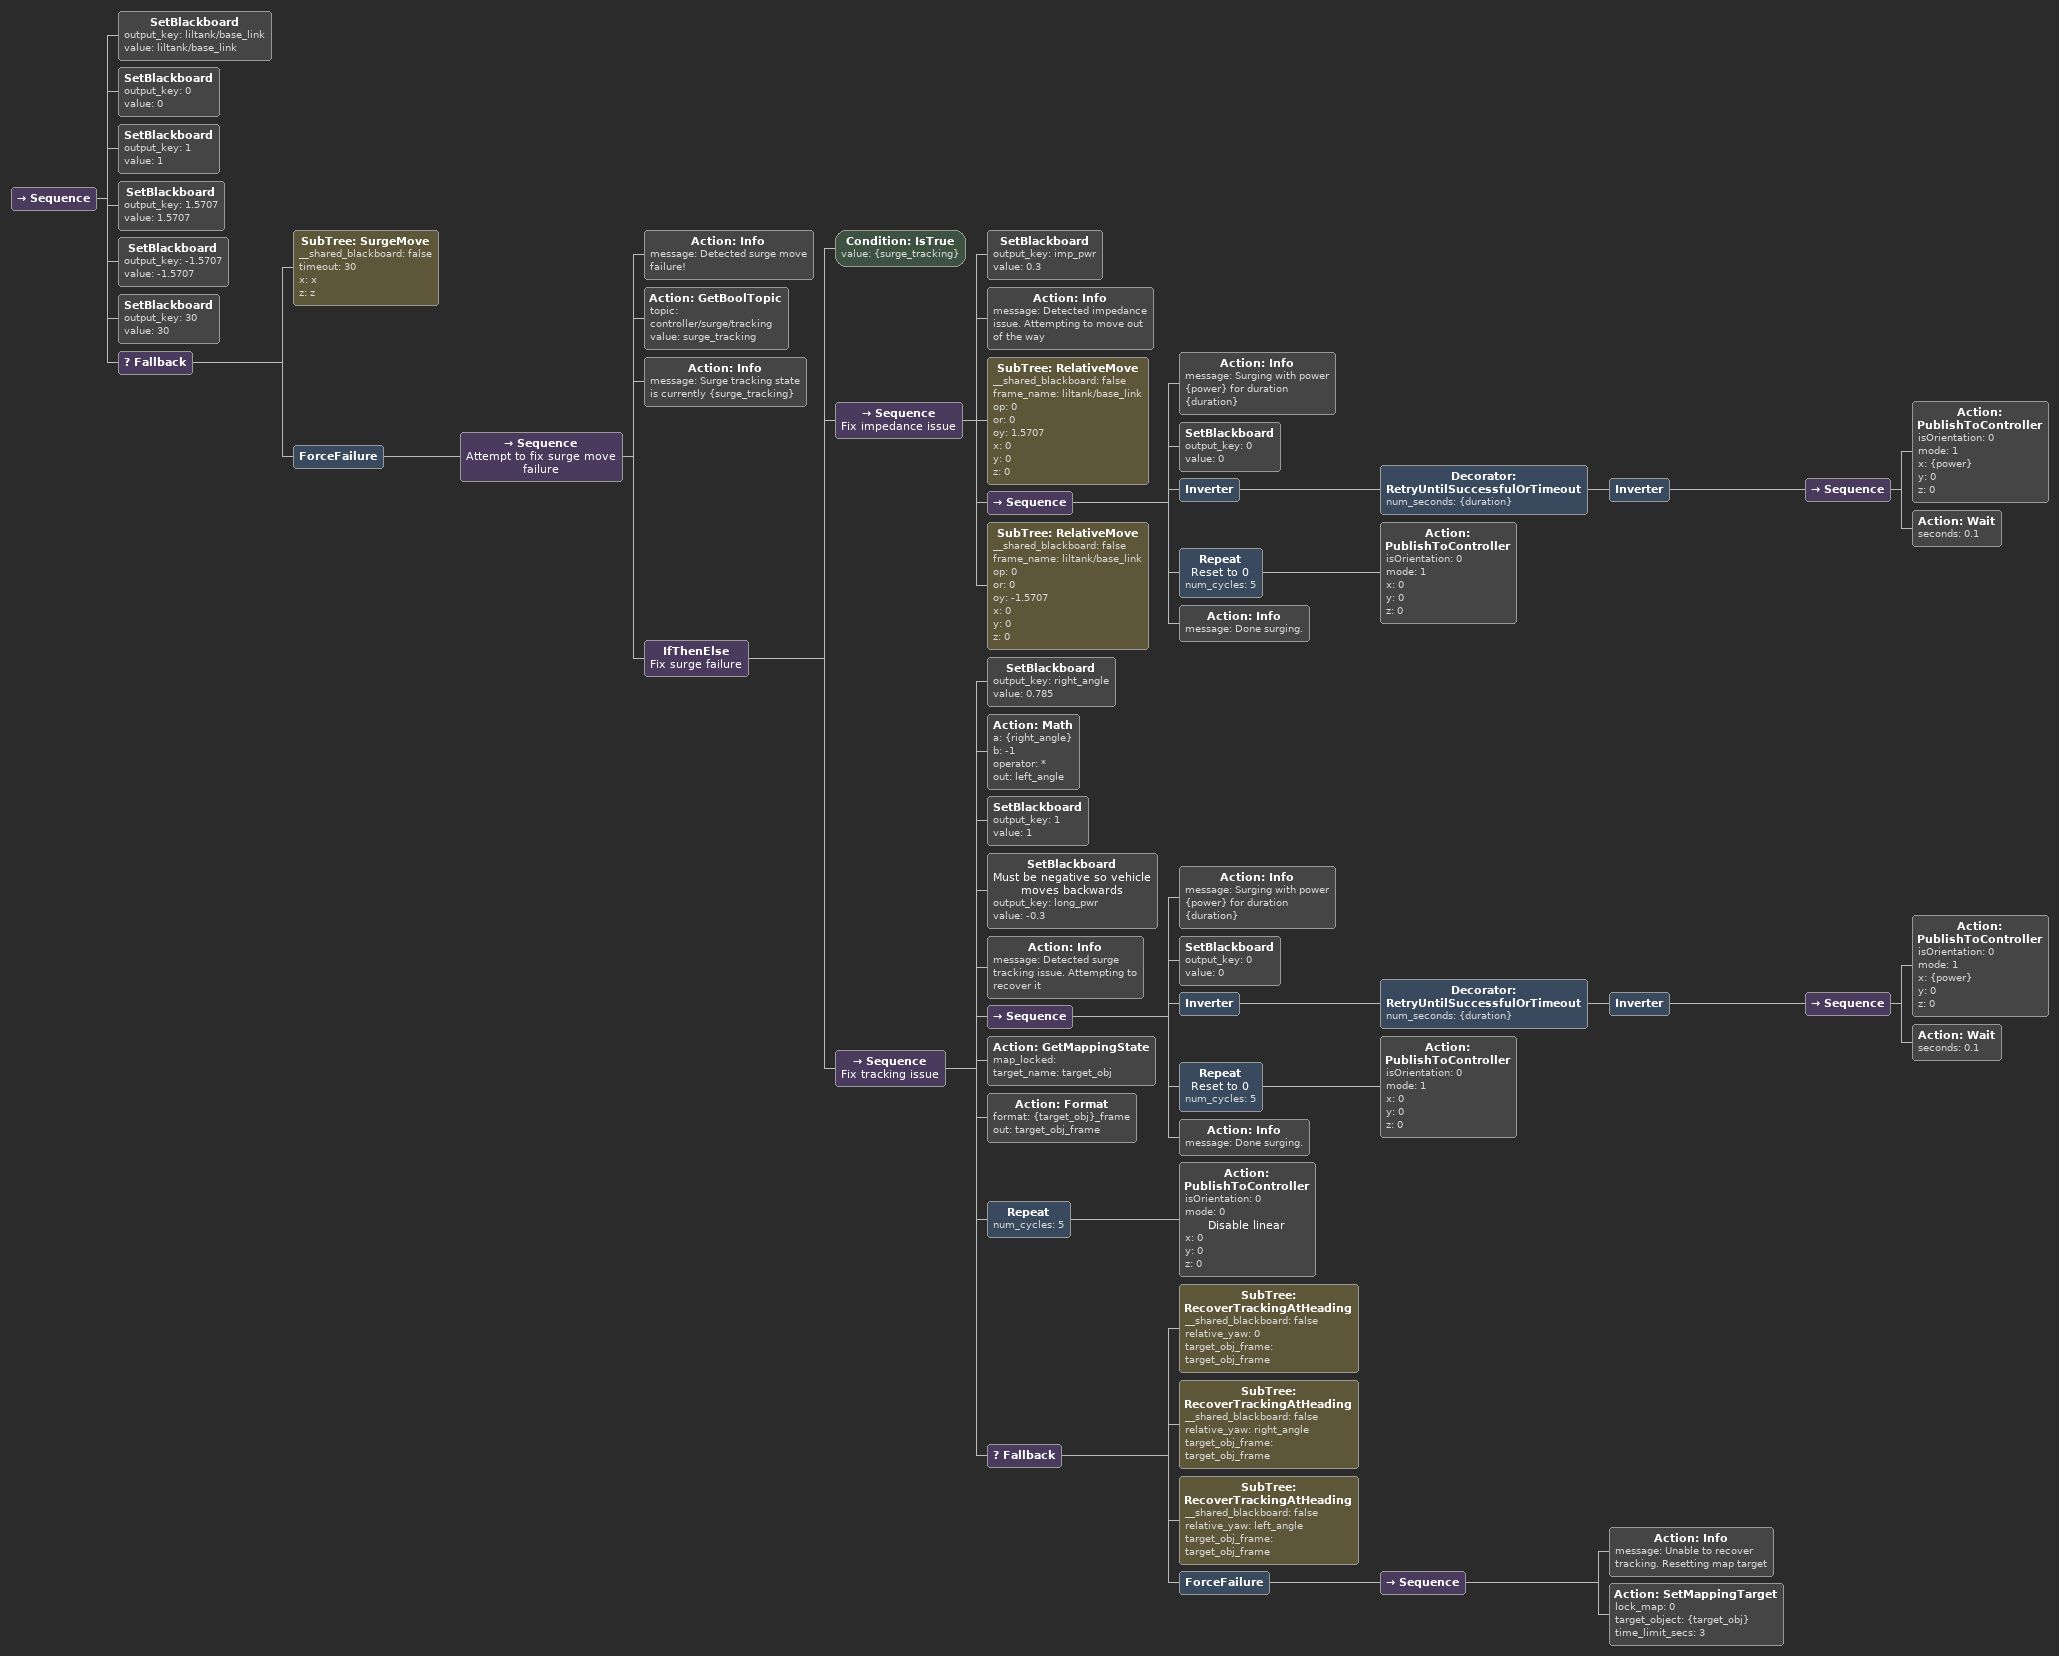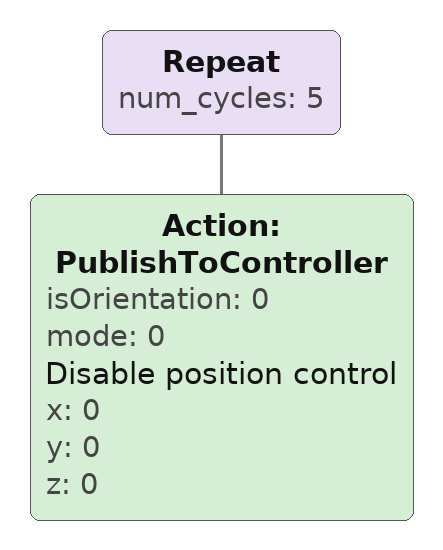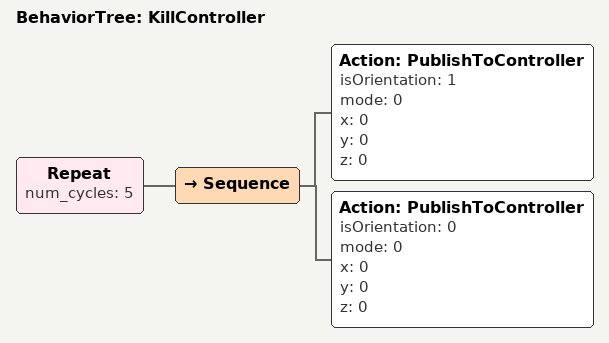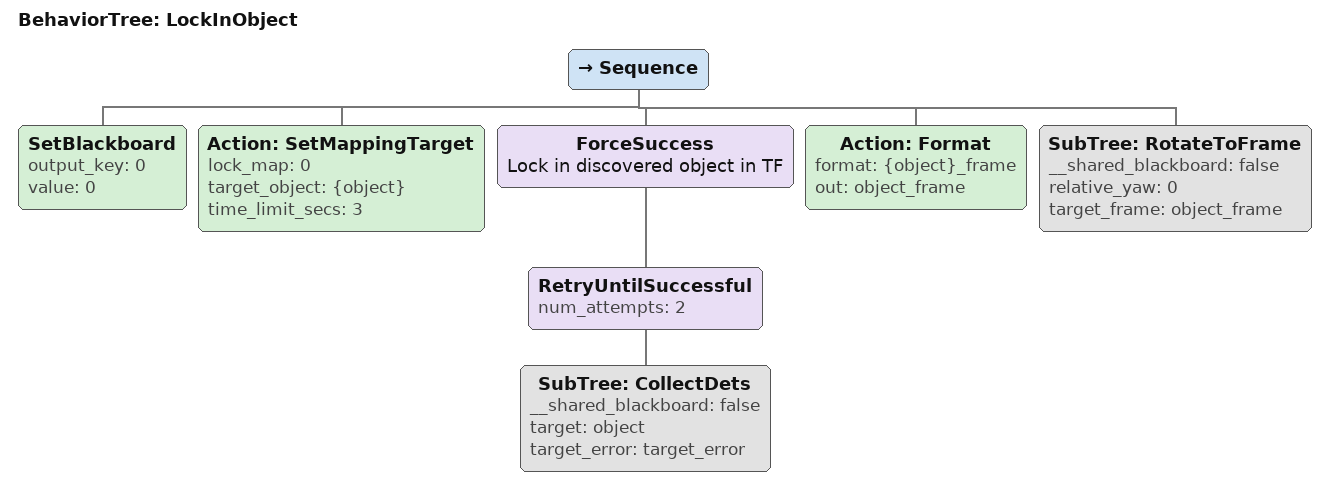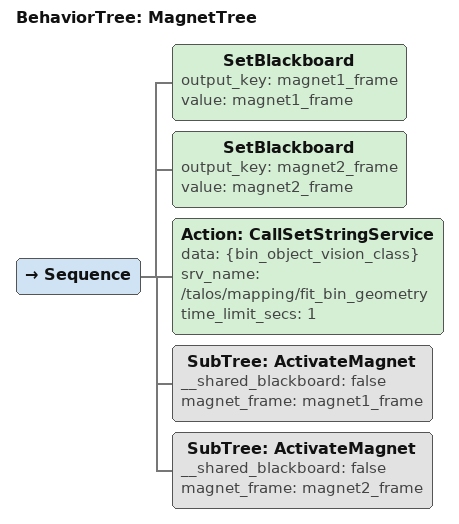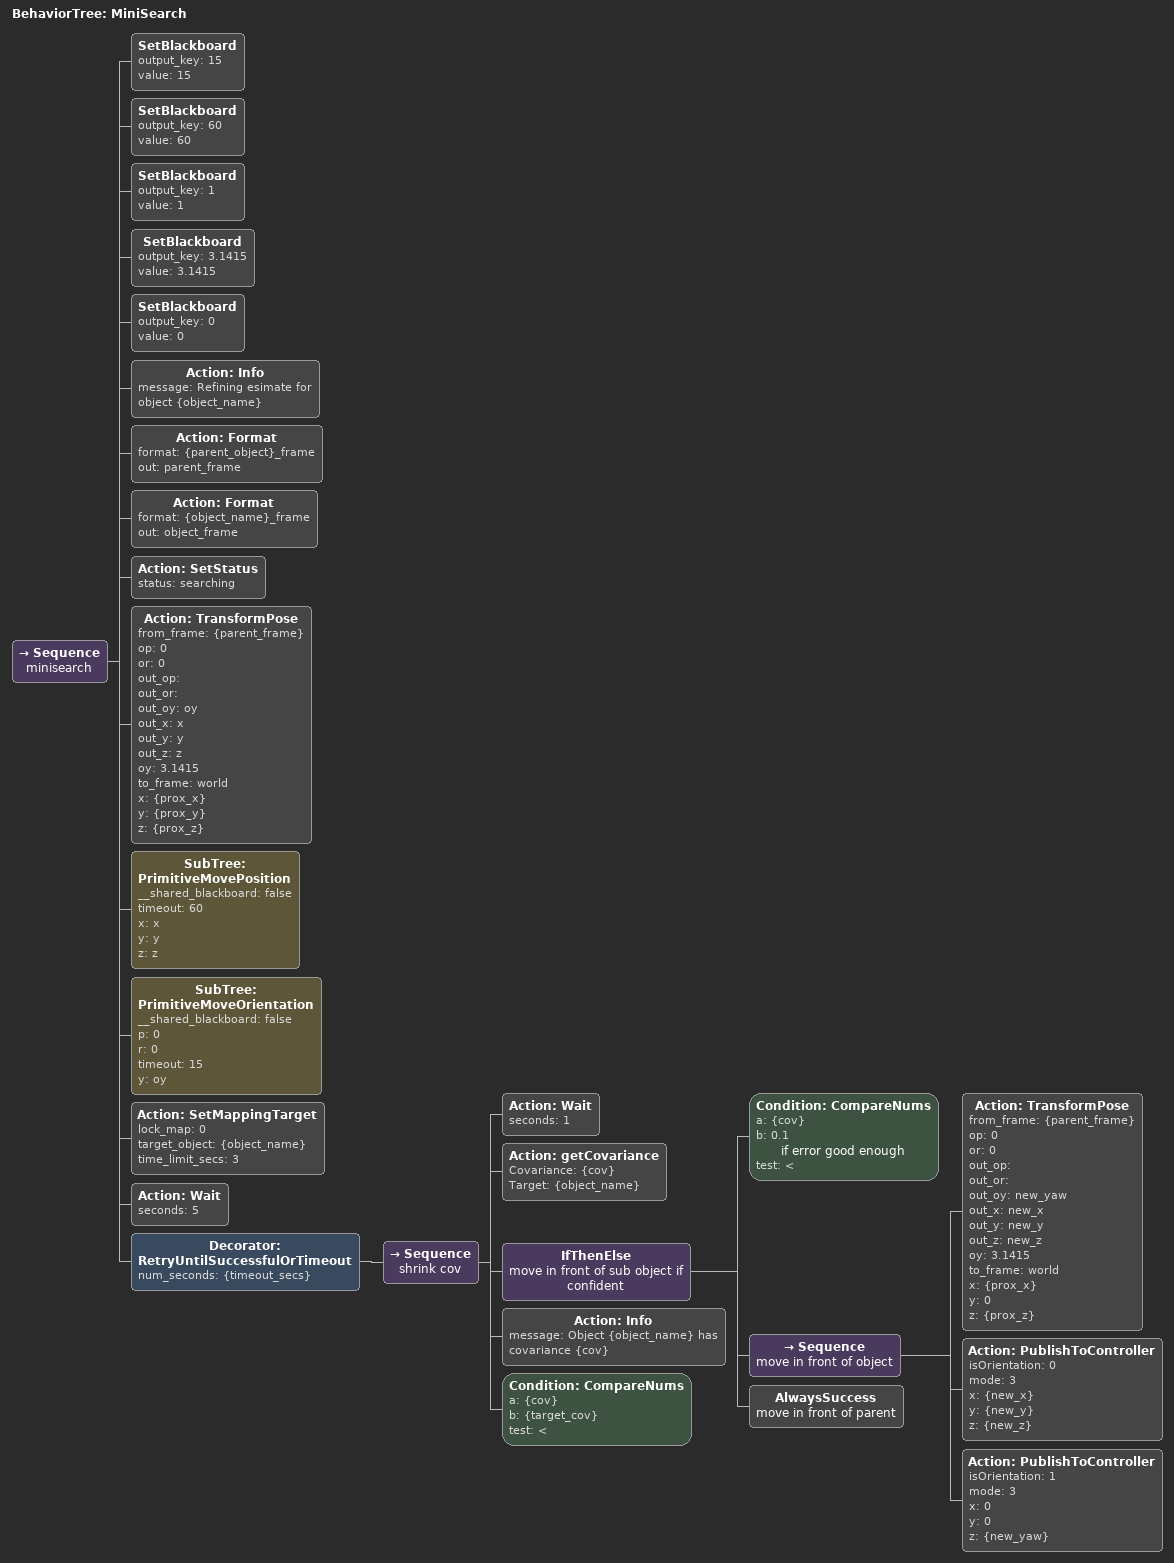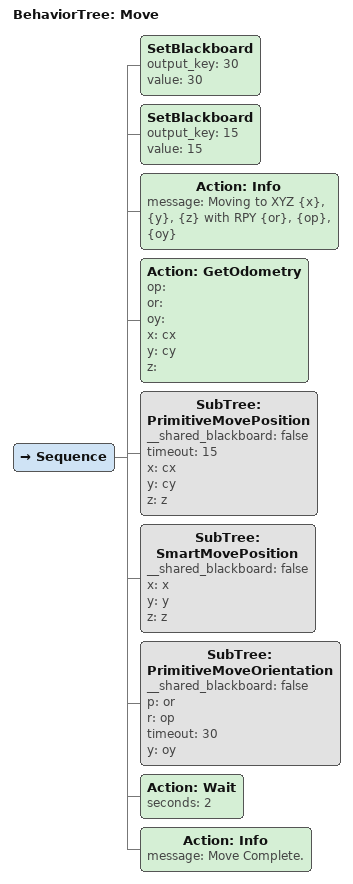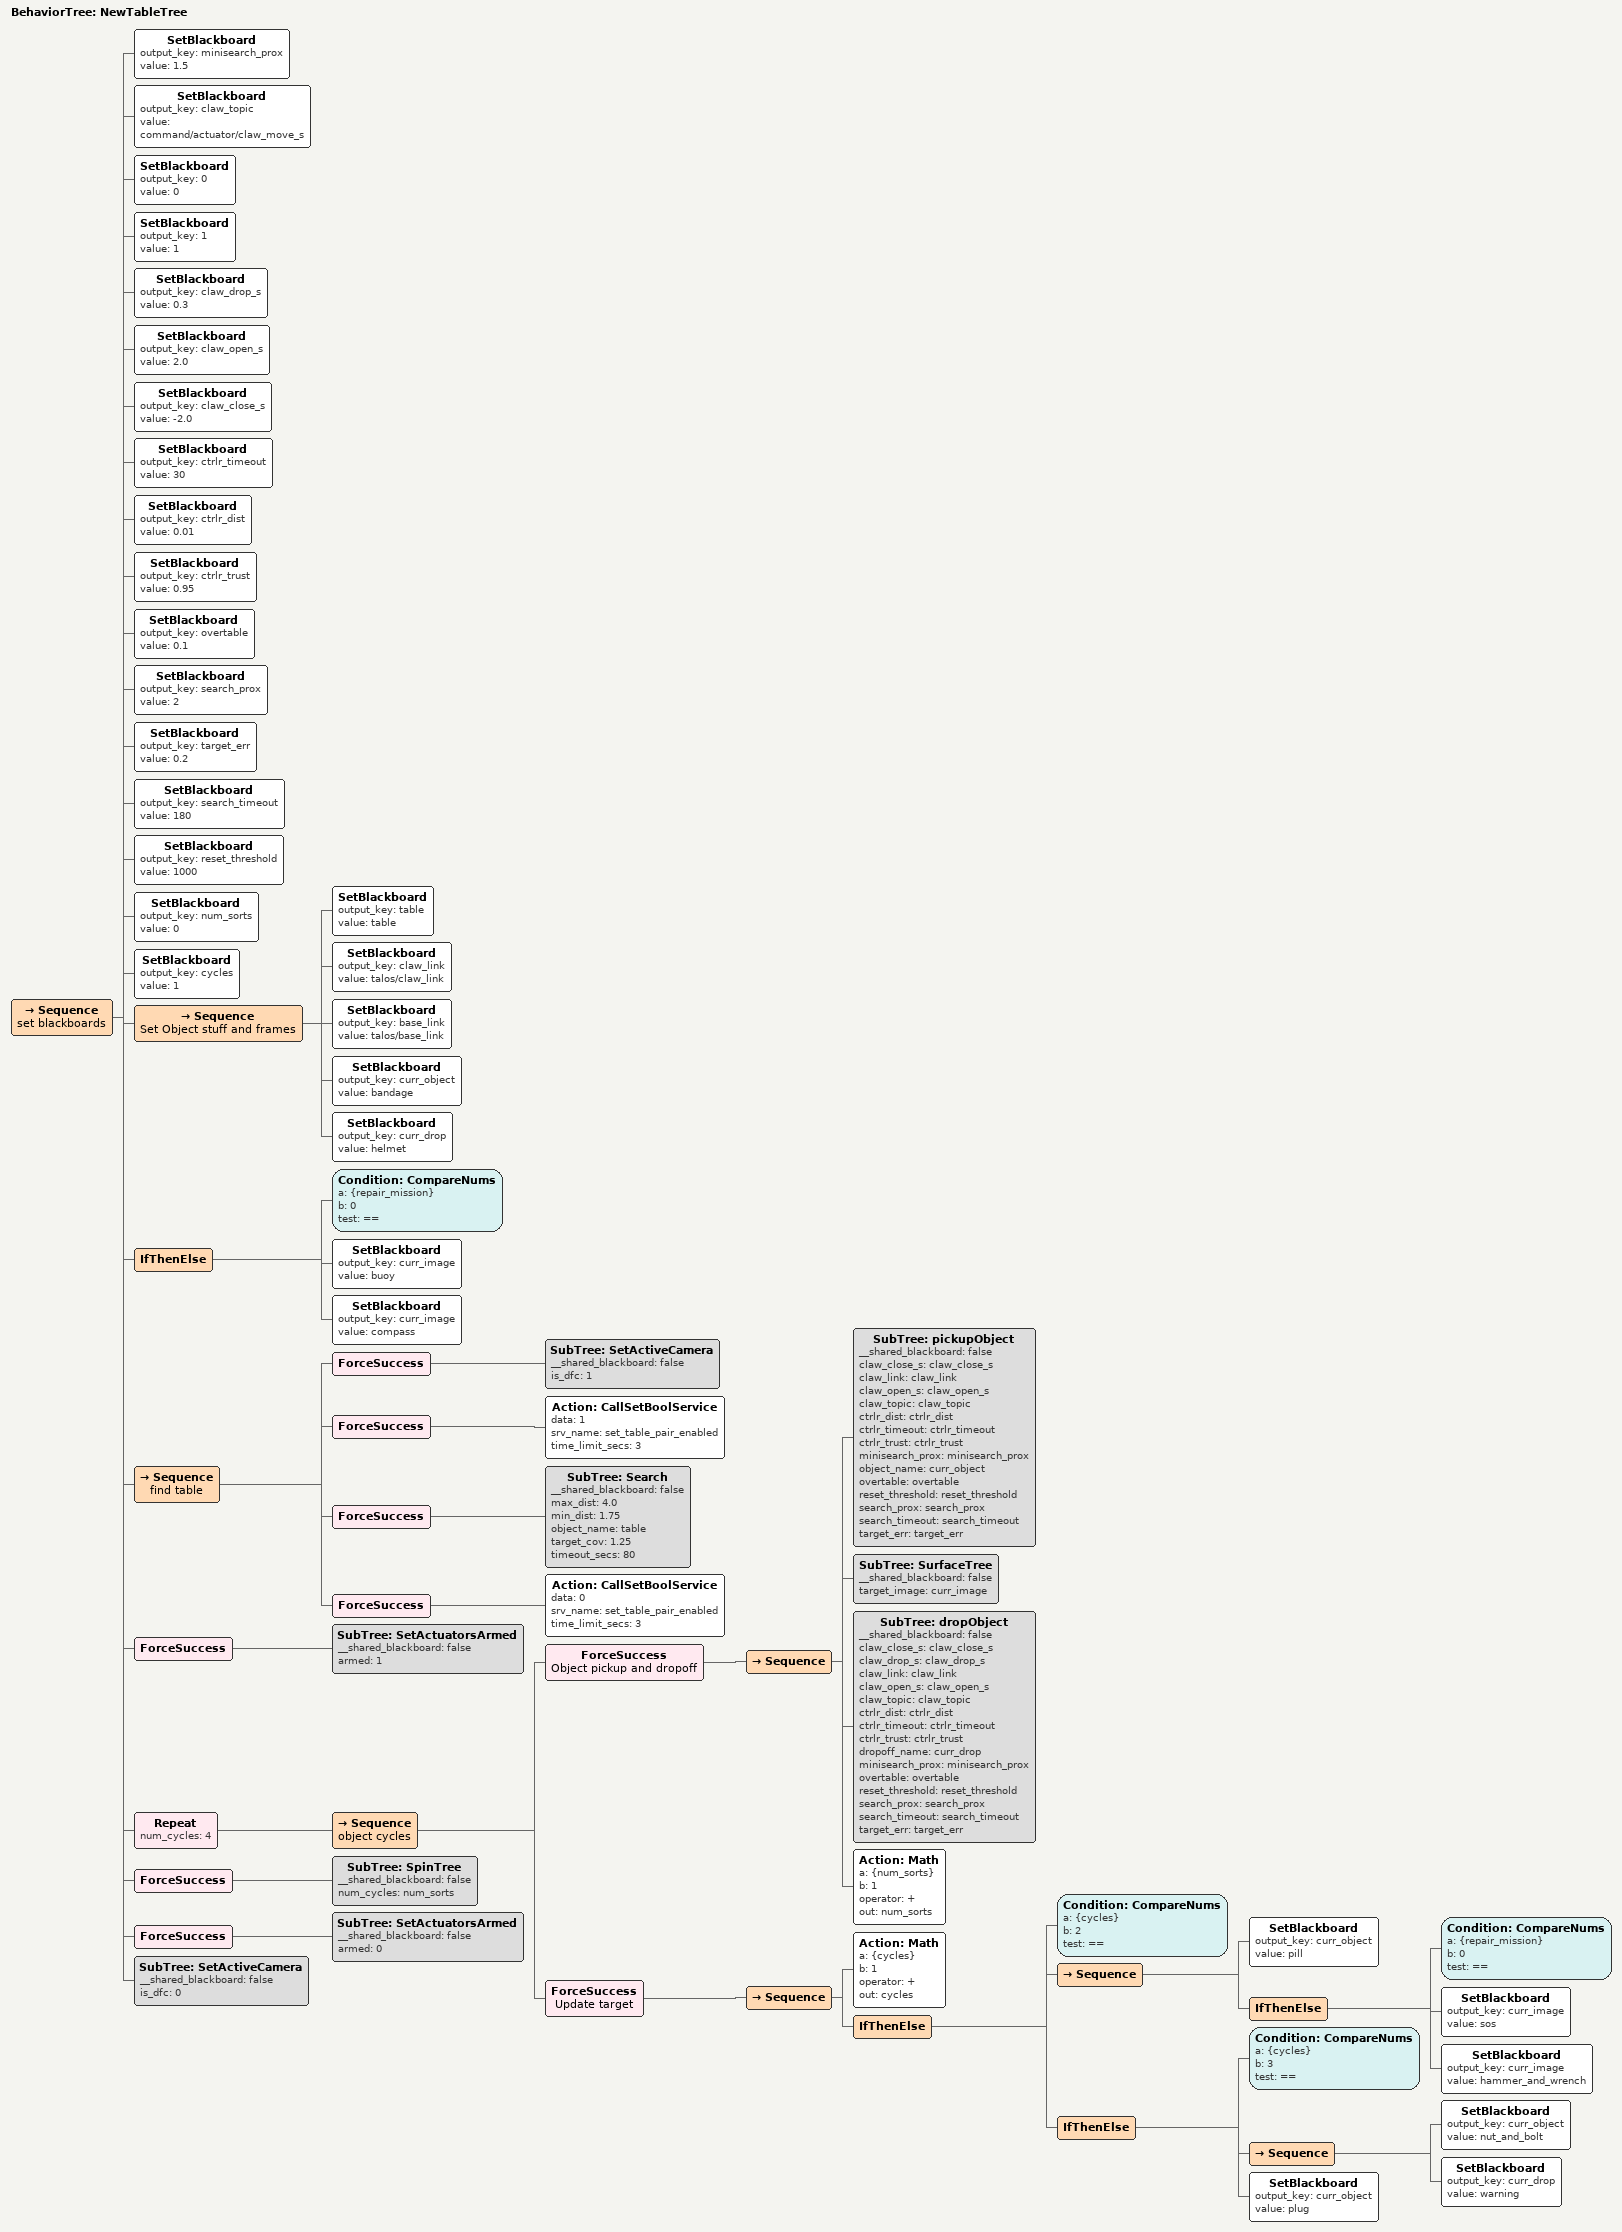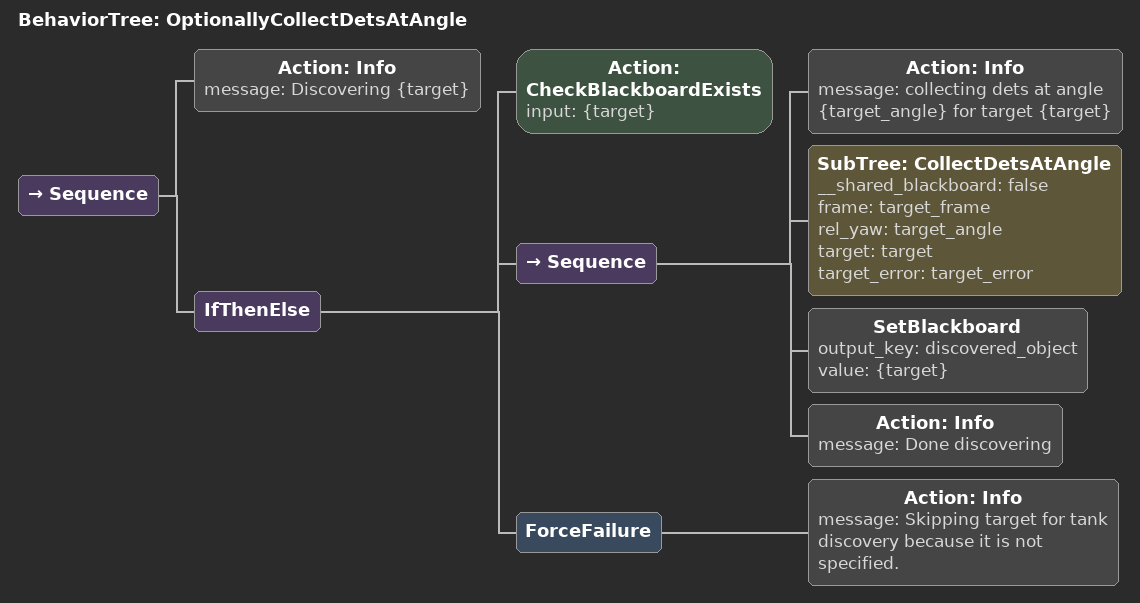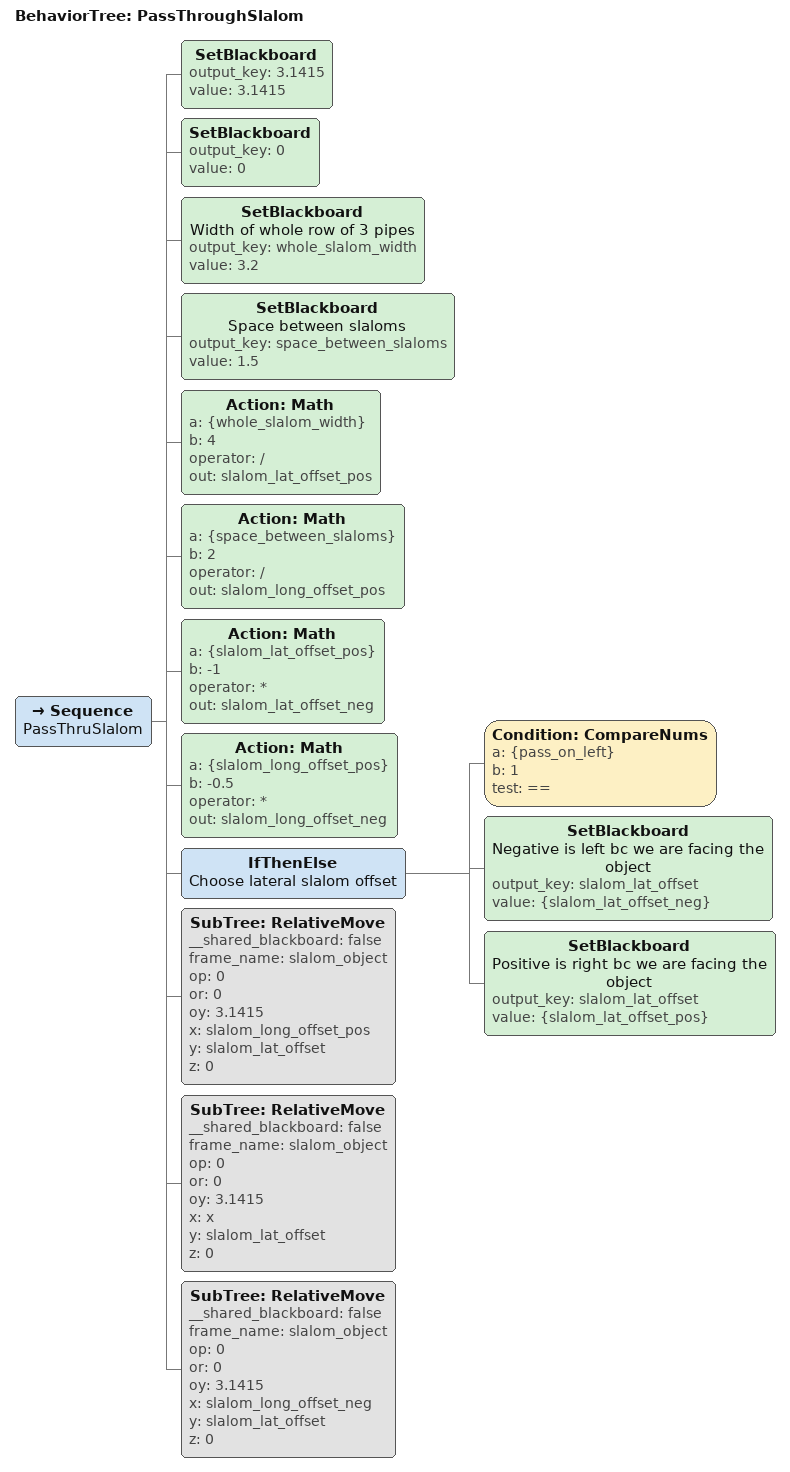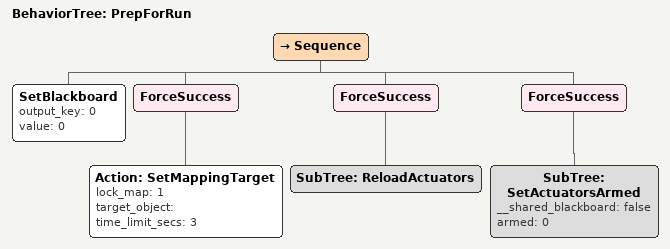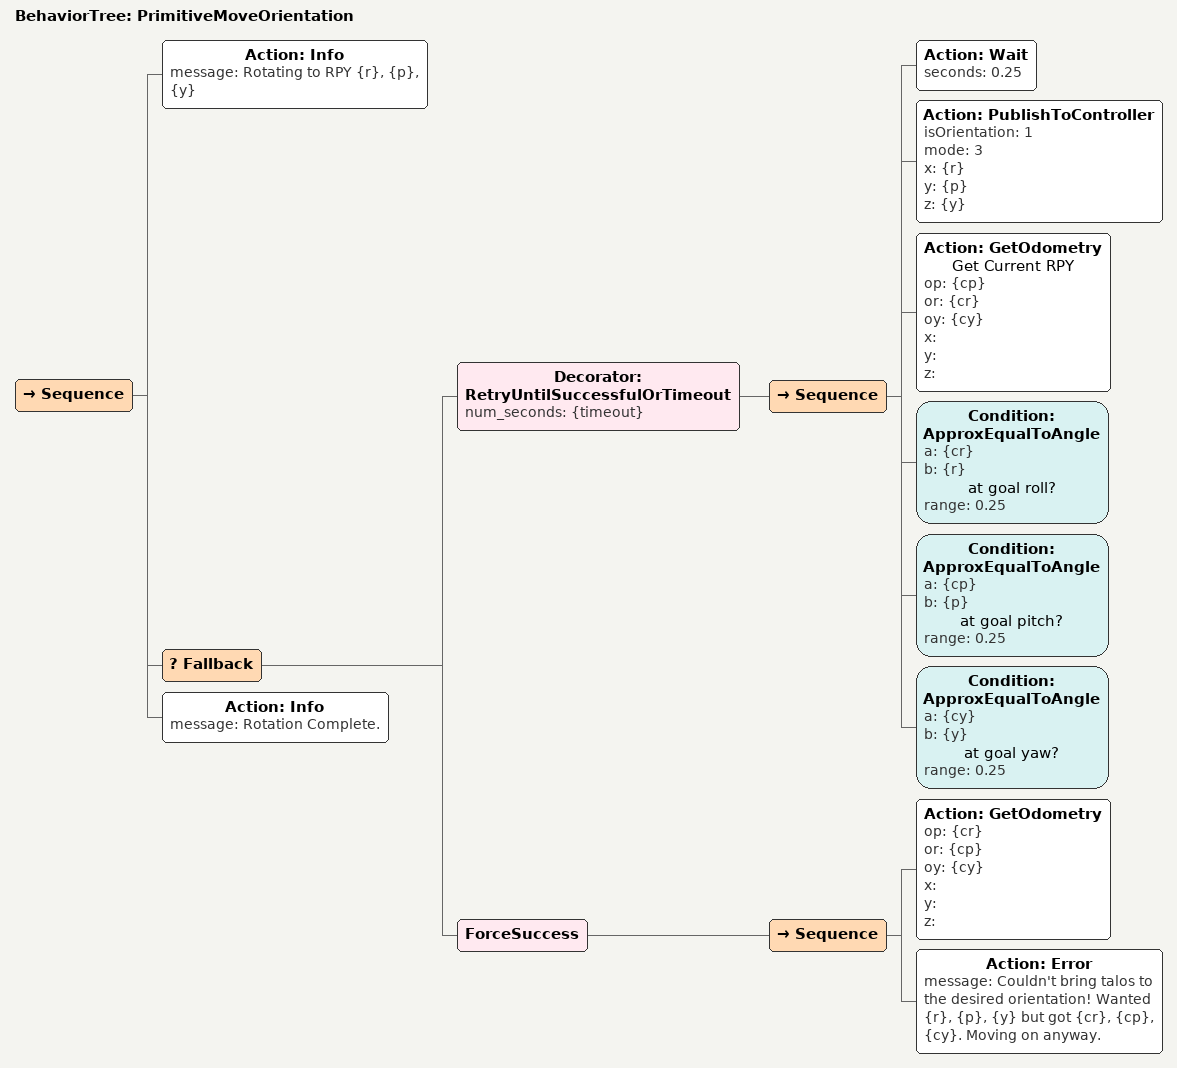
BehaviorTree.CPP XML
<Sequence>
    <SetBlackboard output_key="liltank/base_link" value="liltank/base_link"/>
    <SetBlackboard output_key="0" value="0"/>
    <SetBlackboard output_key="1" value="1"/>
    <SetBlackboard output_key="1.5707" value="1.5707"/>
    <SetBlackboard output_key="-1.5707" value="-1.5707"/>
    <SetBlackboard output_key="30" value="30"/>
    <Fallback>
        <SubTree ID="SurgeMove" __shared_blackboard="false" timeout="30" x="x" z="z"/>
        <ForceFailure>
            <Sequence name="Attempt to fix surge move failure">
                <Action ID="Info" message="Detected surge move failure!"/>
                <Action ID="GetBoolTopic" topic="controller/surge/tracking" value="surge_tracking"/>
                <Action ID="Info" message="Surge tracking state is currently {surge_tracking}"/>
                <IfThenElse name="Fix surge failure">
                    <Condition ID="IsTrue" value="{surge_tracking}"/>
                    <Sequence name="Fix impedance issue">
                        <SetBlackboard output_key="imp_pwr" value="0.3"/>
                        <Action ID="Info" message="Detected impedance issue. Attempting to move out of the way"/>
                        <SubTree ID="RelativeMove" __shared_blackboard="false" frame_name="liltank/base_link" op="0" or="0" oy="1.5707" x="0" y="0" z="0"/>
                        <Sequence>
                            <Action ID="Info" message="Surging with power {power} for duration {duration}"/>
                            <SetBlackboard output_key="0" value="0"/>
                            <Inverter>
                                <Decorator ID="RetryUntilSuccessfulOrTimeout" num_seconds="{duration}">
                                    <Inverter>
                                        <Sequence>
                                            <Action ID="PublishToController" isOrientation="0" mode="1" x="{power}" y="0" z="0"/>
                                            <Action ID="Wait" seconds="0.1"/>
                                        </Sequence>
                                    </Inverter>
                                </Decorator>
                            </Inverter>
                            <Repeat name="Reset to 0" num_cycles="5">
                                <Action ID="PublishToController" isOrientation="0" mode="1" x="0" y="0" z="0"/>
                            </Repeat>
                            <Action ID="Info" message="Done surging."/>
                        </Sequence>
                        <SubTree ID="RelativeMove" __shared_blackboard="false" frame_name="liltank/base_link" op="0" or="0" oy="-1.5707" x="0" y="0" z="0"/>
                    </Sequence>
                    <Sequence name="Fix tracking issue">
                        <SetBlackboard output_key="right_angle" value="0.785"/>
                        <Action ID="Math" a="{right_angle}" b="-1" operator="*" out="left_angle"/>
                        <SetBlackboard output_key="1" value="1"/>
                        <SetBlackboard name="Must be negative so vehicle moves backwards" output_key="long_pwr" value="-0.3"/>
                        <Action ID="Info" message="Detected surge tracking issue. Attempting to recover it"/>
                        <Sequence>
                            <Action ID="Info" message="Surging with power {power} for duration {duration}"/>
                            <SetBlackboard output_key="0" value="0"/>
                            <Inverter>
                                <Decorator ID="RetryUntilSuccessfulOrTimeout" num_seconds="{duration}">
                                    <Inverter>
                                        <Sequence>
                                            <Action ID="PublishToController" isOrientation="0" mode="1" x="{power}" y="0" z="0"/>
                                            <Action ID="Wait" seconds="0.1"/>
                                        </Sequence>
                                    </Inverter>
                                </Decorator>
                            </Inverter>
                            <Repeat name="Reset to 0" num_cycles="5">
                                <Action ID="PublishToController" isOrientation="0" mode="1" x="0" y="0" z="0"/>
                            </Repeat>
                            <Action ID="Info" message="Done surging."/>
                        </Sequence>
                        <Action ID="GetMappingState" map_locked="" target_name="target_obj"/>
                        <Action ID="Format" format="{target_obj}_frame" out="target_obj_frame"/>
                        <Repeat num_cycles="5">
                            <Action ID="PublishToController" isOrientation="0" mode="0" name="Disable linear" x="0" y="0" z="0"/>
                        </Repeat>
                        <Fallback>
                            <SubTree ID="RecoverTrackingAtHeading" __shared_blackboard="false" relative_yaw="0" target_obj_frame="target_obj_frame"/>
                            <SubTree ID="RecoverTrackingAtHeading" __shared_blackboard="false" relative_yaw="right_angle" target_obj_frame="target_obj_frame"/>
                            <SubTree ID="RecoverTrackingAtHeading" __shared_blackboard="false" relative_yaw="left_angle" target_obj_frame="target_obj_frame"/>
                            <ForceFailure>
                                <Sequence>
                                    <Action ID="Info" message="Unable to recover tracking. Resetting map target"/>
                                    <Action ID="SetMappingTarget" lock_map="0" target_object="{target_obj}" time_limit_secs="3"/>
                                </Sequence>
                            </ForceFailure>
                        </Fallback>
                    </Sequence>
                </IfThenElse>
            </Sequence>
        </ForceFailure>
    </Fallback>
</Sequence>

<Repeat num_cycles="5">
    <Action ID="PublishToController" isOrientation="0" mode="0" name="Disable position control" x="0" y="0" z="0"/>
</Repeat>

<BehaviorTree ID="KillController">
    <Repeat num_cycles="5">
        <Sequence>
            <Action ID="PublishToController" isOrientation="1" mode="0" x="0" y="0" z="0"/>
            <Action ID="PublishToController" isOrientation="0" mode="0" x="0" y="0" z="0"/>
        </Sequence>
    </Repeat>
</BehaviorTree>

<BehaviorTree ID="LockInObject">
    <Sequence>
        <SetBlackboard output_key="0" value="0"/>
        <Action ID="SetMappingTarget" lock_map="0" target_object="{object}" time_limit_secs="3"/>
        <ForceSuccess name="Lock in discovered object in TF">
            <RetryUntilSuccessful num_attempts="2">
                <SubTree ID="CollectDets" __shared_blackboard="false" target="object" target_error="target_error"/>
            </RetryUntilSuccessful>
        </ForceSuccess>
        <Action ID="Format" format="{object}_frame" out="object_frame"/>
        <SubTree ID="RotateToFrame" __shared_blackboard="false" relative_yaw="0" target_frame="object_frame"/>
    </Sequence>
</BehaviorTree>

<BehaviorTree ID="MagnetTree">
    <Sequence>
        <SetBlackboard output_key="magnet1_frame" value="magnet1_frame"/>
        <SetBlackboard output_key="magnet2_frame" value="magnet2_frame"/>
        <Action ID="CallSetStringService" data="{bin_object_vision_class}" srv_name="/talos/mapping/fit_bin_geometry" time_limit_secs="1"/>
        <SubTree ID="ActivateMagnet" __shared_blackboard="false" magnet_frame="magnet1_frame"/>
        <SubTree ID="ActivateMagnet" __shared_blackboard="false" magnet_frame="magnet2_frame"/>
    </Sequence>
</BehaviorTree>

<BehaviorTree ID="MiniSearch">
    <Sequence name="minisearch">
        <SetBlackboard output_key="15" value="15"/>
        <SetBlackboard output_key="60" value="60"/>
        <SetBlackboard output_key="1" value="1"/>
        <SetBlackboard output_key="3.1415" value="3.1415"/>
        <SetBlackboard output_key="0" value="0"/>
        <Action ID="Info" message="Refining esimate for object {object_name}"/>
        <Action ID="Format" format="{parent_object}_frame" out="parent_frame"/>
        <Action ID="Format" format="{object_name}_frame" out="object_frame"/>
        <Action ID="SetStatus" status="searching"/>
        <Action ID="TransformPose" from_frame="{parent_frame}" op="0" or="0" out_op="" out_or="" out_oy="oy" out_x="x" out_y="y" out_z="z" oy="3.1415" to_frame="world" x="{prox_x}" y="{prox_y}" z="{prox_z}"/>
        <SubTree ID="PrimitiveMovePosition" __shared_blackboard="false" timeout="60" x="x" y="y" z="z"/>
        <SubTree ID="PrimitiveMoveOrientation" __shared_blackboard="false" p="0" r="0" timeout="15" y="oy"/>
        <Action ID="SetMappingTarget" lock_map="0" target_object="{object_name}" time_limit_secs="3"/>
        <Action ID="Wait" seconds="5"/>
        <Decorator ID="RetryUntilSuccessfulOrTimeout" num_seconds="{timeout_secs}">
            <Sequence name="shrink cov">
                <Action ID="Wait" seconds="1"/>
                <Action Covariance="{cov}" ID="getCovariance" Target="{object_name}"/>
                <IfThenElse name="move in front of sub object if confident">
                    <Condition ID="CompareNums" a="{cov}" b="0.1" name="if error good enough" test="&lt;"/>
                    <Sequence name="move in front of object">
                        <Action ID="TransformPose" from_frame="{parent_frame}" op="0" or="0" out_op="" out_or="" out_oy="new_yaw" out_x="new_x" out_y="new_y" out_z="new_z" oy="3.1415" to_frame="world" x="{prox_x}" y="0" z="{prox_z}"/>
                        <Action ID="PublishToController" isOrientation="0" mode="3" x="{new_x}" y="{new_y}" z="{new_z}"/>
                        <Action ID="PublishToController" isOrientation="1" mode="3" x="0" y="0" z="{new_yaw}"/>
                    </Sequence>
                    <AlwaysSuccess name="move in front of parent"/>
                </IfThenElse>
                <Action ID="Info" message="Object {object_name} has covariance {cov}"/>
                <Condition ID="CompareNums" a="{cov}" b="{target_cov}" test="&lt;"/>
            </Sequence>
        </Decorator>
    </Sequence>
</BehaviorTree>

<BehaviorTree ID="Move">
    <Sequence>
        <SetBlackboard output_key="30" value="30"/>
        <SetBlackboard output_key="15" value="15"/>
        <Action ID="Info" message="Moving to XYZ {x}, {y}, {z} with RPY {or}, {op}, {oy}"/>
        <Action ID="GetOdometry" op="" or="" oy="" x="cx" y="cy" z=""/>
        <SubTree ID="PrimitiveMovePosition" __shared_blackboard="false" timeout="15" x="cx" y="cy" z="z"/>
        <SubTree ID="SmartMovePosition" __shared_blackboard="false" x="x" y="y" z="z"/>
        <SubTree ID="PrimitiveMoveOrientation" __shared_blackboard="false" p="or" r="op" timeout="30" y="oy"/>
        <Action ID="Wait" seconds="2"/>
        <Action ID="Info" message="Move Complete."/>
    </Sequence>
</BehaviorTree>

<BehaviorTree ID="NewTableTree">
    <Sequence name="set blackboards">
        <SetBlackboard output_key="minisearch_prox" value="1.5"/>
        <SetBlackboard output_key="claw_topic" value="command/actuator/claw_move_s"/>
        <SetBlackboard output_key="0" value="0"/>
        <SetBlackboard output_key="1" value="1"/>
        <SetBlackboard output_key="claw_drop_s" value="0.3"/>
        <SetBlackboard output_key="claw_open_s" value="2.0"/>
        <SetBlackboard output_key="claw_close_s" value="-2.0"/>
        <SetBlackboard output_key="ctrlr_timeout" value="30"/>
        <SetBlackboard output_key="ctrlr_dist" value="0.01"/>
        <SetBlackboard output_key="ctrlr_trust" value="0.95"/>
        <SetBlackboard output_key="overtable" value="0.1"/>
        <SetBlackboard output_key="search_prox" value="2"/>
        <SetBlackboard output_key="target_err" value="0.2"/>
        <SetBlackboard output_key="search_timeout" value="180"/>
        <SetBlackboard output_key="reset_threshold" value="1000"/>
        <SetBlackboard output_key="num_sorts" value="0"/>
        <SetBlackboard output_key="cycles" value="1"/>
        <Sequence name="Set Object stuff and frames">
            <SetBlackboard output_key="table" value="table"/>
            <SetBlackboard output_key="claw_link" value="talos/claw_link"/>
            <SetBlackboard output_key="base_link" value="talos/base_link"/>
            <SetBlackboard output_key="curr_object" value="bandage"/>
            <SetBlackboard output_key="curr_drop" value="helmet"/>
        </Sequence>
        <IfThenElse>
            <Condition ID="CompareNums" a="{repair_mission}" b="0" test="=="/>
            <SetBlackboard output_key="curr_image" value="buoy"/>
            <SetBlackboard output_key="curr_image" value="compass"/>
        </IfThenElse>
        <Sequence name="find table">
            <ForceSuccess>
                <SubTree ID="SetActiveCamera" __shared_blackboard="false" is_dfc="1"/>
            </ForceSuccess>
            <ForceSuccess>
                <Action ID="CallSetBoolService" data="1" srv_name="set_table_pair_enabled" time_limit_secs="3"/>
            </ForceSuccess>
            <ForceSuccess>
                <SubTree ID="Search" __shared_blackboard="false" max_dist="4.0" min_dist="1.75" object_name="table" target_cov="1.25" timeout_secs="80"/>
            </ForceSuccess>
            <ForceSuccess>
                <Action ID="CallSetBoolService" data="0" srv_name="set_table_pair_enabled" time_limit_secs="3"/>
            </ForceSuccess>
        </Sequence>
        <ForceSuccess>
            <SubTree ID="SetActuatorsArmed" __shared_blackboard="false" armed="1"/>
        </ForceSuccess>
        <Repeat num_cycles="4">
            <Sequence name="object cycles">
                <ForceSuccess name="Object pickup and dropoff">
                    <Sequence>
                        <SubTree ID="pickupObject" __shared_blackboard="false" claw_close_s="claw_close_s" claw_link="claw_link" claw_open_s="claw_open_s" claw_topic="claw_topic" ctrlr_dist="ctrlr_dist" ctrlr_timeout="ctrlr_timeout" ctrlr_trust="ctrlr_trust" minisearch_prox="minisearch_prox" object_name="curr_object" overtable="overtable" reset_threshold="reset_threshold" search_prox="search_prox" search_timeout="search_timeout" target_err="target_err"/>
                        <SubTree ID="SurfaceTree" __shared_blackboard="false" target_image="curr_image"/>
                        <SubTree ID="dropObject" __shared_blackboard="false" claw_close_s="claw_close_s" claw_drop_s="claw_drop_s" claw_link="claw_link" claw_open_s="claw_open_s" claw_topic="claw_topic" ctrlr_dist="ctrlr_dist" ctrlr_timeout="ctrlr_timeout" ctrlr_trust="ctrlr_trust" dropoff_name="curr_drop" minisearch_prox="minisearch_prox" overtable="overtable" reset_threshold="reset_threshold" search_prox="search_prox" search_timeout="search_timeout" target_err="target_err"/>
                        <Action ID="Math" a="{num_sorts}" b="1" operator="+" out="num_sorts"/>
                    </Sequence>
                </ForceSuccess>
                <ForceSuccess name="Update target">
                    <Sequence>
                        <Action ID="Math" a="{cycles}" b="1" operator="+" out="cycles"/>
                        <IfThenElse>
                            <Condition ID="CompareNums" a="{cycles}" b="2" test="=="/>
                            <Sequence>
                                <SetBlackboard output_key="curr_object" value="pill"/>
                                <IfThenElse>
                                    <Condition ID="CompareNums" a="{repair_mission}" b="0" test="=="/>
                                    <SetBlackboard output_key="curr_image" value="sos"/>
                                    <SetBlackboard output_key="curr_image" value="hammer_and_wrench"/>
                                </IfThenElse>
                            </Sequence>
                            <IfThenElse>
                                <Condition ID="CompareNums" a="{cycles}" b="3" test="=="/>
                                <Sequence>
                                    <SetBlackboard output_key="curr_object" value="nut_and_bolt"/>
                                    <SetBlackboard output_key="curr_drop" value="warning"/>
                                </Sequence>
                                <SetBlackboard output_key="curr_object" value="plug"/>
                            </IfThenElse>
                        </IfThenElse>
                    </Sequence>
                </ForceSuccess>
            </Sequence>
        </Repeat>
        <ForceSuccess>
            <SubTree ID="SpinTree" __shared_blackboard="false" num_cycles="num_sorts"/>
        </ForceSuccess>
        <ForceSuccess>
            <SubTree ID="SetActuatorsArmed" __shared_blackboard="false" armed="0"/>
        </ForceSuccess>
        <SubTree ID="SetActiveCamera" __shared_blackboard="false" is_dfc="0"/>
    </Sequence>
</BehaviorTree>

<BehaviorTree ID="OptionallyCollectDetsAtAngle">
    <Sequence>
        <Action ID="Info" message="Discovering {target}"/>
        <IfThenElse>
            <Action ID="CheckBlackboardExists" input="{target}"/>
            <Sequence>
                <Action ID="Info" message="collecting dets at angle {target_angle} for target {target}"/>
                <SubTree ID="CollectDetsAtAngle" __shared_blackboard="false" frame="target_frame" rel_yaw="target_angle" target="target" target_error="target_error"/>
                <SetBlackboard output_key="discovered_object" value="{target}"/>
                <Action ID="Info" message="Done discovering"/>
            </Sequence>
            <ForceFailure>
                <Action ID="Info" message="Skipping target for tank discovery because it is not specified."/>
            </ForceFailure>
        </IfThenElse>
    </Sequence>
</BehaviorTree>

<BehaviorTree ID="PassThroughSlalom">
    <Sequence name="PassThruSlalom">
        <SetBlackboard output_key="3.1415" value="3.1415"/>
        <SetBlackboard output_key="0" value="0"/>
        <SetBlackboard name="Width of whole row of 3 pipes" output_key="whole_slalom_width" value="3.2"/>
        <SetBlackboard name="Space between slaloms" output_key="space_between_slaloms" value="1.5"/>
        <Action ID="Math" a="{whole_slalom_width}" b="4" operator="/" out="slalom_lat_offset_pos"/>
        <Action ID="Math" a="{space_between_slaloms}" b="2" operator="/" out="slalom_long_offset_pos"/>
        <Action ID="Math" a="{slalom_lat_offset_pos}" b="-1" operator="*" out="slalom_lat_offset_neg"/>
        <Action ID="Math" a="{slalom_long_offset_pos}" b="-0.5" operator="*" out="slalom_long_offset_neg"/>
        <IfThenElse name="Choose lateral slalom offset">
            <Condition ID="CompareNums" a="{pass_on_left}" b="1" test="=="/>
            <SetBlackboard name="Negative is left bc we are facing the object" output_key="slalom_lat_offset" value="{slalom_lat_offset_neg}"/>
            <SetBlackboard name="Positive is right bc we are facing the object" output_key="slalom_lat_offset" value="{slalom_lat_offset_pos}"/>
        </IfThenElse>
        <SubTree ID="RelativeMove" __shared_blackboard="false" frame_name="slalom_object" op="0" or="0" oy="3.1415" x="slalom_long_offset_pos" y="slalom_lat_offset" z="0"/>
        <SubTree ID="RelativeMove" __shared_blackboard="false" frame_name="slalom_object" op="0" or="0" oy="3.1415" x="x" y="slalom_lat_offset" z="0"/>
        <SubTree ID="RelativeMove" __shared_blackboard="false" frame_name="slalom_object" op="0" or="0" oy="3.1415" x="slalom_long_offset_neg" y="slalom_lat_offset" z="0"/>
    </Sequence>
</BehaviorTree>

<BehaviorTree ID="PrepForRun">
    <Sequence>
        <SetBlackboard output_key="0" value="0"/>
        <ForceSuccess>
            <Action ID="SetMappingTarget" lock_map="1" target_object="" time_limit_secs="3"/>
        </ForceSuccess>
        <ForceSuccess>
            <SubTree ID="ReloadActuators"/>
        </ForceSuccess>
        <ForceSuccess>
            <SubTree ID="SetActuatorsArmed" __shared_blackboard="false" armed="0"/>
        </ForceSuccess>
    </Sequence>
</BehaviorTree>

<BehaviorTree ID="PrimitiveMoveOrientation">
    <Sequence>
        <Action ID="Info" message="Rotating to RPY {r}, {p}, {y}"/>
        <Fallback>
            <Decorator ID="RetryUntilSuccessfulOrTimeout" num_seconds="{timeout}">
                <Sequence>
                    <Action ID="Wait" seconds="0.25"/>
                    <Action ID="PublishToController" isOrientation="1" mode="3" x="{r}" y="{p}" z="{y}"/>
                    <Action ID="GetOdometry" name="Get Current RPY" op="{cp}" or="{cr}" oy="{cy}" x="" y="" z=""/>
                    <Condition ID="ApproxEqualToAngle" a="{cr}" b="{r}" name="at goal roll?" range="0.25"/>
                    <Condition ID="ApproxEqualToAngle" a="{cp}" b="{p}" name="at goal pitch?" range="0.25"/>
                    <Condition ID="ApproxEqualToAngle" a="{cy}" b="{y}" name="at goal yaw?" range="0.25"/>
                </Sequence>
            </Decorator>
            <ForceSuccess>
                <Sequence>
                    <Action ID="GetOdometry" op="{cr}" or="{cp}" oy="{cy}" x="" y="" z=""/>
                    <Action ID="Error" message="Couldn't bring talos to the desired orientation! Wanted {r}, {p}, {y} but got {cr}, {cp}, {cy}. Moving on anyway."/>
                </Sequence>
            </ForceSuccess>
        </Fallback>
        <Action ID="Info" message="Rotation Complete."/>
    </Sequence>
</BehaviorTree>
